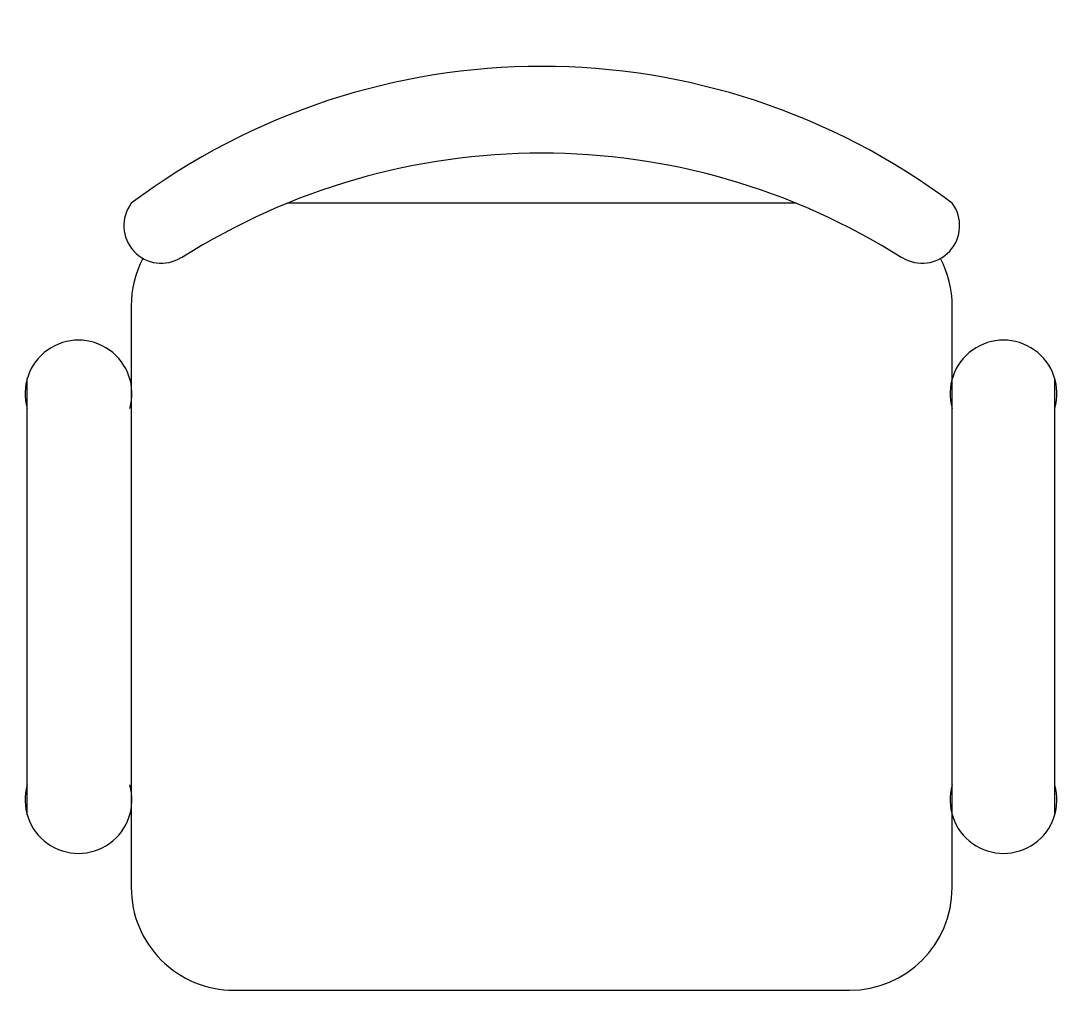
# Model space of a CAD drawing. Extents: x 1813.5 to 1843.9, y 3234.3 to 3262.7.
import ezdxf

# ---------------------------------------------------------------- set-up
doc = ezdxf.new("R2010")
doc.units = 0
doc.header["$MEASUREMENT"] = 0
doc.layers.get('0').update_dxf_attribs({"linetype": 'CONTINUOUS'})

# ---------------------------------------------------------------- blocks, each defined once
blk = doc.blocks.new('CHAIR7')
for p, q in [((5.125, 15.042), (17.875, 15.042)), ((20, 12), (3, 12)), ((0, 9), (0, -9)), ((23, -7.44), (23, 7.44)), ((3, -12), (20, -12)), ((5.125, -15), (17.875, -15))]:
    blk.add_line(p, q)
for centre, radius, start, end in [((5.562, 13.542), 1.562, 73.7398, 286.2602), ((17.438, 13.542), 1.562, 253.7398, 106.2602), ((22.345, 11.12), 1.097, 53.3099, 212.0274), ((3, 9), 3, 90, 180), ((20, 9), 3, 62.4156, 90), ((7, 0), 20, 323.1301, 36.8699), ((4.824, 0), 19.64, 327.5758, 32.4242), ((3, -9), 3, 180, 270), ((22.345, -11.12), 1.097, 147.9726, 306.6901), ((20, -9), 3, 270, 297.5844), ((5.562, -13.5), 1.562, 73.7398, 286.2602), ((17.438, -13.5), 1.562, 253.7398, 106.2602)]:
    blk.add_arc(centre, radius, start, end)

msp = doc.modelspace()

# ---------------------------------------------------------------- block references
at = {"lineweight": -3, "rotation": 89.99999999999999}
msp.add_blockref('CHAIR7', (1828.735, 3234.324), dxfattribs=at)

doc.saveas('drawing.dxf')
